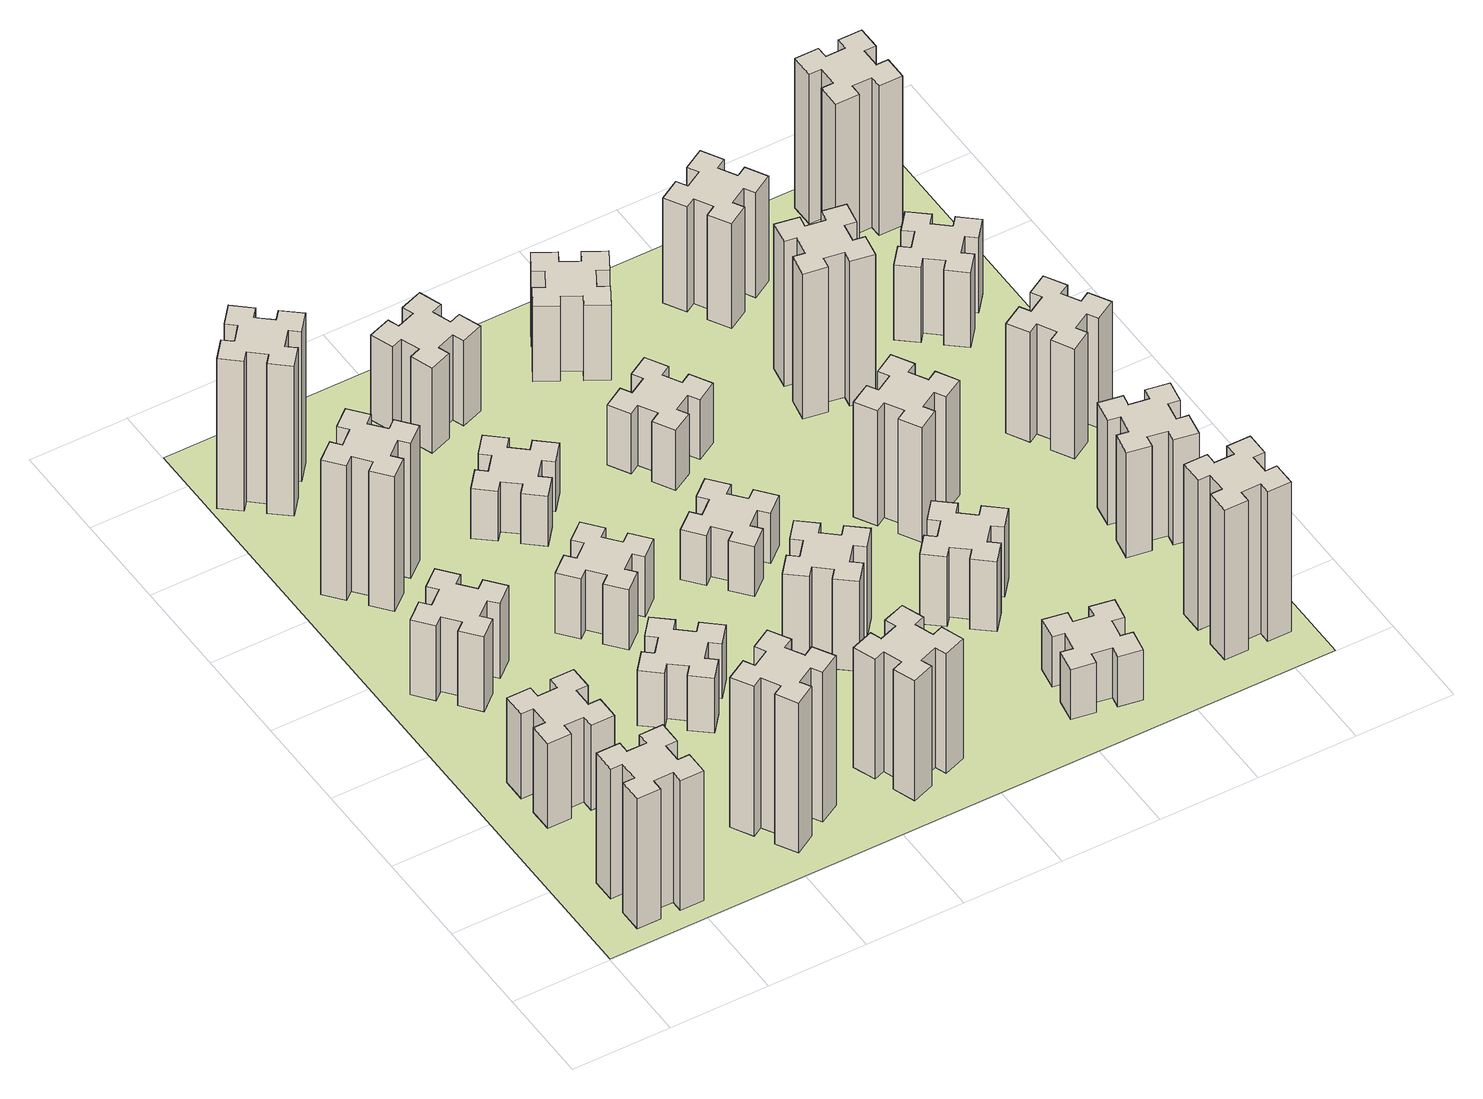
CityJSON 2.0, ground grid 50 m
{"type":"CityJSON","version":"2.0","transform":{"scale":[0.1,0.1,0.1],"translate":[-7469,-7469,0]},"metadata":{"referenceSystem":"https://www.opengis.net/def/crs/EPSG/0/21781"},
"CityObjects":{
"building1":{"type":"Building","attributes":{"class":"1000","function":"1000","usage":"1000","yearOfConstruction":2016,"roofType":"1000","measuredHeight":78,"storeysAboveGround":30,"storeysBelowGround":0},"geometry":[{"type":"Solid","lod":"1","boundaries":[[[[0,1,2,3,4,5,6,7,8,9,10,11,12,13,14,15,16,17,18,19]],[[17,16,20,21]],[[16,15,22,20]],[[15,14,23,22]],[[14,13,24,23]],[[13,12,25,24]],[[12,11,26,25]],[[11,10,27,26]],[[10,9,28,27]],[[9,8,29,28]],[[8,7,30,29]],[[7,6,31,30]],[[6,5,32,31]],[[5,4,33,32]],[[4,3,34,33]],[[3,2,35,34]],[[2,1,36,35]],[[1,0,37,36]],[[0,19,38,37]],[[19,18,39,38]],[[18,17,21,39]],[[24,25,26,27,28,29,30,31,32,33,34,35,36,37,38,39,21,20,22,23]]]]}]},
"building2":{"type":"Building","attributes":{"class":"1000","function":"1000","usage":"1000","yearOfConstruction":2016,"roofType":"1000","measuredHeight":51,"storeysAboveGround":30,"storeysBelowGround":0},"geometry":[{"type":"Solid","lod":"1","boundaries":[[[[40,41,42,43,44,45,46,47,48,49,50,51,52,53,54,55,56,57,58,59]],[[57,56,60,61]],[[56,55,62,60]],[[55,54,63,62]],[[54,53,64,63]],[[53,52,65,64]],[[52,51,66,65]],[[51,50,67,66]],[[50,49,68,67]],[[49,48,69,68]],[[48,47,70,69]],[[47,46,71,70]],[[46,45,72,71]],[[45,44,73,72]],[[44,43,74,73]],[[43,42,75,74]],[[42,41,76,75]],[[41,40,77,76]],[[40,59,78,77]],[[59,58,79,78]],[[58,57,61,79]],[[64,65,66,67,68,69,70,71,72,73,74,75,76,77,78,79,61,60,62,63]]]]}]},
"building3":{"type":"Building","attributes":{"class":"1000","function":"1000","usage":"1000","yearOfConstruction":2016,"roofType":"1000","measuredHeight":45,"storeysAboveGround":30,"storeysBelowGround":0},"geometry":[{"type":"Solid","lod":"1","boundaries":[[[[80,81,82,83,84,85,86,87,88,89,90,91,92,93,94,95,96,97,98,99]],[[97,96,100,101]],[[96,95,102,100]],[[95,94,103,102]],[[94,93,104,103]],[[93,92,105,104]],[[92,91,106,105]],[[91,90,107,106]],[[90,89,108,107]],[[89,88,109,108]],[[88,87,110,109]],[[87,86,111,110]],[[86,85,112,111]],[[85,84,113,112]],[[84,83,114,113]],[[83,82,115,114]],[[82,81,116,115]],[[81,80,117,116]],[[80,99,118,117]],[[99,98,119,118]],[[98,97,101,119]],[[104,105,106,107,108,109,110,111,112,113,114,115,116,117,118,119,101,100,102,103]]]]}]},
"building4":{"type":"Building","attributes":{"class":"1000","function":"1000","usage":"1000","yearOfConstruction":2016,"roofType":"1000","measuredHeight":81,"storeysAboveGround":30,"storeysBelowGround":0},"geometry":[{"type":"Solid","lod":"1","boundaries":[[[[120,121,122,123,124,125,126,127,128,129,130,131,132,133,134,135,136,137,138,139]],[[137,136,140,141]],[[136,135,142,140]],[[135,134,143,142]],[[134,133,144,143]],[[133,132,145,144]],[[132,131,146,145]],[[131,130,147,146]],[[130,129,148,147]],[[129,128,149,148]],[[128,127,150,149]],[[127,126,151,150]],[[126,125,152,151]],[[125,124,153,152]],[[124,123,154,153]],[[123,122,155,154]],[[122,121,156,155]],[[121,120,157,156]],[[120,139,158,157]],[[139,138,159,158]],[[138,137,141,159]],[[144,145,146,147,148,149,150,151,152,153,154,155,156,157,158,159,141,140,142,143]]]]}]},
"building5":{"type":"Building","attributes":{"class":"1000","function":"1000","usage":"1000","yearOfConstruction":2016,"roofType":"1000","measuredHeight":90,"storeysAboveGround":30,"storeysBelowGround":0},"geometry":[{"type":"Solid","lod":"1","boundaries":[[[[160,161,162,163,164,165,166,167,168,169,170,171,172,173,174,175,176,177,178,179]],[[177,176,180,181]],[[176,175,182,180]],[[175,174,183,182]],[[174,173,184,183]],[[173,172,185,184]],[[172,171,186,185]],[[171,170,187,186]],[[170,169,188,187]],[[169,168,189,188]],[[168,167,190,189]],[[167,166,191,190]],[[166,165,192,191]],[[165,164,193,192]],[[164,163,194,193]],[[163,162,195,194]],[[162,161,196,195]],[[161,160,197,196]],[[160,179,198,197]],[[179,178,199,198]],[[178,177,181,199]],[[184,185,186,187,188,189,190,191,192,193,194,195,196,197,198,199,181,180,182,183]]]]}]},
"building6":{"type":"Building","attributes":{"class":"1000","function":"1000","usage":"1000","yearOfConstruction":2016,"roofType":"1000","measuredHeight":90,"storeysAboveGround":30,"storeysBelowGround":0},"geometry":[{"type":"Solid","lod":"1","boundaries":[[[[200,201,202,203,204,205,206,207,208,209,210,211,212,213,214,215,216,217,218,219]],[[217,216,220,221]],[[216,215,222,220]],[[215,214,223,222]],[[214,213,224,223]],[[213,212,225,224]],[[212,211,226,225]],[[211,210,227,226]],[[210,209,228,227]],[[209,208,229,228]],[[208,207,230,229]],[[207,206,231,230]],[[206,205,232,231]],[[205,204,233,232]],[[204,203,234,233]],[[203,202,235,234]],[[202,201,236,235]],[[201,200,237,236]],[[200,219,238,237]],[[219,218,239,238]],[[218,217,221,239]],[[224,225,226,227,228,229,230,231,232,233,234,235,236,237,238,239,221,220,222,223]]]]}]},
"building7":{"type":"Building","attributes":{"class":"1000","function":"1000","usage":"1000","yearOfConstruction":2016,"roofType":"1000","measuredHeight":33,"storeysAboveGround":30,"storeysBelowGround":0},"geometry":[{"type":"Solid","lod":"1","boundaries":[[[[240,241,242,243,244,245,246,247,248,249,250,251,252,253,254,255,256,257,258,259]],[[257,256,260,261]],[[256,255,262,260]],[[255,254,263,262]],[[254,253,264,263]],[[253,252,265,264]],[[252,251,266,265]],[[251,250,267,266]],[[250,249,268,267]],[[249,248,269,268]],[[248,247,270,269]],[[247,246,271,270]],[[246,245,272,271]],[[245,244,273,272]],[[244,243,274,273]],[[243,242,275,274]],[[242,241,276,275]],[[241,240,277,276]],[[240,259,278,277]],[[259,258,279,278]],[[258,257,261,279]],[[264,265,266,267,268,269,270,271,272,273,274,275,276,277,278,279,261,260,262,263]]]]}]},
"building8":{"type":"Building","attributes":{"class":"1000","function":"1000","usage":"1000","yearOfConstruction":2016,"roofType":"1000","measuredHeight":36,"storeysAboveGround":30,"storeysBelowGround":0},"geometry":[{"type":"Solid","lod":"1","boundaries":[[[[280,281,282,283,284,285,286,287,288,289,290,291,292,293,294,295,296,297,298,299]],[[297,296,300,301]],[[296,295,302,300]],[[295,294,303,302]],[[294,293,304,303]],[[293,292,305,304]],[[292,291,306,305]],[[291,290,307,306]],[[290,289,308,307]],[[289,288,309,308]],[[288,287,310,309]],[[287,286,311,310]],[[286,285,312,311]],[[285,284,313,312]],[[284,283,314,313]],[[283,282,315,314]],[[282,281,316,315]],[[281,280,317,316]],[[280,299,318,317]],[[299,298,319,318]],[[298,297,301,319]],[[304,305,306,307,308,309,310,311,312,313,314,315,316,317,318,319,301,300,302,303]]]]}]},
"building9":{"type":"Building","attributes":{"class":"1000","function":"1000","usage":"1000","yearOfConstruction":2016,"roofType":"1000","measuredHeight":72,"storeysAboveGround":30,"storeysBelowGround":0},"geometry":[{"type":"Solid","lod":"1","boundaries":[[[[320,321,322,323,324,325,326,327,328,329,330,331,332,333,334,335,336,337,338,339]],[[337,336,340,341]],[[336,335,342,340]],[[335,334,343,342]],[[334,333,344,343]],[[333,332,345,344]],[[332,331,346,345]],[[331,330,347,346]],[[330,329,348,347]],[[329,328,349,348]],[[328,327,350,349]],[[327,326,351,350]],[[326,325,352,351]],[[325,324,353,352]],[[324,323,354,353]],[[323,322,355,354]],[[322,321,356,355]],[[321,320,357,356]],[[320,339,358,357]],[[339,338,359,358]],[[338,337,341,359]],[[344,345,346,347,348,349,350,351,352,353,354,355,356,357,358,359,341,340,342,343]]]]}]},
"building10":{"type":"Building","attributes":{"class":"1000","function":"1000","usage":"1000","yearOfConstruction":2016,"roofType":"1000","measuredHeight":30,"storeysAboveGround":30,"storeysBelowGround":0},"geometry":[{"type":"Solid","lod":"1","boundaries":[[[[360,361,362,363,364,365,366,367,368,369,370,371,372,373,374,375,376,377,378,379]],[[377,376,380,381]],[[376,375,382,380]],[[375,374,383,382]],[[374,373,384,383]],[[373,372,385,384]],[[372,371,386,385]],[[371,370,387,386]],[[370,369,388,387]],[[369,368,389,388]],[[368,367,390,389]],[[367,366,391,390]],[[366,365,392,391]],[[365,364,393,392]],[[364,363,394,393]],[[363,362,395,394]],[[362,361,396,395]],[[361,360,397,396]],[[360,379,398,397]],[[379,378,399,398]],[[378,377,381,399]],[[384,385,386,387,388,389,390,391,392,393,394,395,396,397,398,399,381,380,382,383]]]]}]},
"building11":{"type":"Building","attributes":{"class":"1000","function":"1000","usage":"1000","yearOfConstruction":2016,"roofType":"1000","measuredHeight":51,"storeysAboveGround":30,"storeysBelowGround":0},"geometry":[{"type":"Solid","lod":"1","boundaries":[[[[400,401,402,403,404,405,406,407,408,409,410,411,412,413,414,415,416,417,418,419]],[[417,416,420,421]],[[416,415,422,420]],[[415,414,423,422]],[[414,413,424,423]],[[413,412,425,424]],[[412,411,426,425]],[[411,410,427,426]],[[410,409,428,427]],[[409,408,429,428]],[[408,407,430,429]],[[407,406,431,430]],[[406,405,432,431]],[[405,404,433,432]],[[404,403,434,433]],[[403,402,435,434]],[[402,401,436,435]],[[401,400,437,436]],[[400,419,438,437]],[[419,418,439,438]],[[418,417,421,439]],[[424,425,426,427,428,429,430,431,432,433,434,435,436,437,438,439,421,420,422,423]]]]}]},
"building12":{"type":"Building","attributes":{"class":"1000","function":"1000","usage":"1000","yearOfConstruction":2016,"roofType":"1000","measuredHeight":54,"storeysAboveGround":30,"storeysBelowGround":0},"geometry":[{"type":"Solid","lod":"1","boundaries":[[[[440,441,442,443,444,445,446,447,448,449,450,451,452,453,454,455,456,457,458,459]],[[457,456,460,461]],[[456,455,462,460]],[[455,454,463,462]],[[454,453,464,463]],[[453,452,465,464]],[[452,451,466,465]],[[451,450,467,466]],[[450,449,468,467]],[[449,448,469,468]],[[448,447,470,469]],[[447,446,471,470]],[[446,445,472,471]],[[445,444,473,472]],[[444,443,474,473]],[[443,442,475,474]],[[442,441,476,475]],[[441,440,477,476]],[[440,459,478,477]],[[459,458,479,478]],[[458,457,461,479]],[[464,465,466,467,468,469,470,471,472,473,474,475,476,477,478,479,461,460,462,463]]]]}]},
"building13":{"type":"Building","attributes":{"class":"1000","function":"1000","usage":"1000","yearOfConstruction":2016,"roofType":"1000","measuredHeight":30,"storeysAboveGround":30,"storeysBelowGround":0},"geometry":[{"type":"Solid","lod":"1","boundaries":[[[[480,481,482,483,484,485,486,487,488,489,490,491,492,493,494,495,496,497,498,499]],[[497,496,500,501]],[[496,495,502,500]],[[495,494,503,502]],[[494,493,504,503]],[[493,492,505,504]],[[492,491,506,505]],[[491,490,507,506]],[[490,489,508,507]],[[489,488,509,508]],[[488,487,510,509]],[[487,486,511,510]],[[486,485,512,511]],[[485,484,513,512]],[[484,483,514,513]],[[483,482,515,514]],[[482,481,516,515]],[[481,480,517,516]],[[480,499,518,517]],[[499,498,519,518]],[[498,497,501,519]],[[504,505,506,507,508,509,510,511,512,513,514,515,516,517,518,519,501,500,502,503]]]]}]},
"building14":{"type":"Building","attributes":{"class":"1000","function":"1000","usage":"1000","yearOfConstruction":2016,"roofType":"1000","measuredHeight":36,"storeysAboveGround":30,"storeysBelowGround":0},"geometry":[{"type":"Solid","lod":"1","boundaries":[[[[520,521,522,523,524,525,526,527,528,529,530,531,532,533,534,535,536,537,538,539]],[[537,536,540,541]],[[536,535,542,540]],[[535,534,543,542]],[[534,533,544,543]],[[533,532,545,544]],[[532,531,546,545]],[[531,530,547,546]],[[530,529,548,547]],[[529,528,549,548]],[[528,527,550,549]],[[527,526,551,550]],[[526,525,552,551]],[[525,524,553,552]],[[524,523,554,553]],[[523,522,555,554]],[[522,521,556,555]],[[521,520,557,556]],[[520,539,558,557]],[[539,538,559,558]],[[538,537,541,559]],[[544,545,546,547,548,549,550,551,552,553,554,555,556,557,558,559,541,540,542,543]]]]}]},
"building15":{"type":"Building","attributes":{"class":"1000","function":"1000","usage":"1000","yearOfConstruction":2016,"roofType":"1000","measuredHeight":30,"storeysAboveGround":30,"storeysBelowGround":0},"geometry":[{"type":"Solid","lod":"1","boundaries":[[[[560,561,562,563,564,565,566,567,568,569,570,571,572,573,574,575,576,577,578,579]],[[577,576,580,581]],[[576,575,582,580]],[[575,574,583,582]],[[574,573,584,583]],[[573,572,585,584]],[[572,571,586,585]],[[571,570,587,586]],[[570,569,588,587]],[[569,568,589,588]],[[568,567,590,589]],[[567,566,591,590]],[[566,565,592,591]],[[565,564,593,592]],[[564,563,594,593]],[[563,562,595,594]],[[562,561,596,595]],[[561,560,597,596]],[[560,579,598,597]],[[579,578,599,598]],[[578,577,581,599]],[[584,585,586,587,588,589,590,591,592,593,594,595,596,597,598,599,581,580,582,583]]]]}]},
"building16":{"type":"Building","attributes":{"class":"1000","function":"1000","usage":"1000","yearOfConstruction":2016,"roofType":"1000","measuredHeight":42,"storeysAboveGround":30,"storeysBelowGround":0},"geometry":[{"type":"Solid","lod":"1","boundaries":[[[[600,601,602,603,604,605,606,607,608,609,610,611,612,613,614,615,616,617,618,619]],[[617,616,620,621]],[[616,615,622,620]],[[615,614,623,622]],[[614,613,624,623]],[[613,612,625,624]],[[612,611,626,625]],[[611,610,627,626]],[[610,609,628,627]],[[609,608,629,628]],[[608,607,630,629]],[[607,606,631,630]],[[606,605,632,631]],[[605,604,633,632]],[[604,603,634,633]],[[603,602,635,634]],[[602,601,636,635]],[[601,600,637,636]],[[600,619,638,637]],[[619,618,639,638]],[[618,617,621,639]],[[624,625,626,627,628,629,630,631,632,633,634,635,636,637,638,639,621,620,622,623]]]]}]},
"building17":{"type":"Building","attributes":{"class":"1000","function":"1000","usage":"1000","yearOfConstruction":2016,"roofType":"1000","measuredHeight":45,"storeysAboveGround":30,"storeysBelowGround":0},"geometry":[{"type":"Solid","lod":"1","boundaries":[[[[640,641,642,643,644,645,646,647,648,649,650,651,652,653,654,655,656,657,658,659]],[[657,656,660,661]],[[656,655,662,660]],[[655,654,663,662]],[[654,653,664,663]],[[653,652,665,664]],[[652,651,666,665]],[[651,650,667,666]],[[650,649,668,667]],[[649,648,669,668]],[[648,647,670,669]],[[647,646,671,670]],[[646,645,672,671]],[[645,644,673,672]],[[644,643,674,673]],[[643,642,675,674]],[[642,641,676,675]],[[641,640,677,676]],[[640,659,678,677]],[[659,658,679,678]],[[658,657,661,679]],[[664,665,666,667,668,669,670,671,672,673,674,675,676,677,678,679,661,660,662,663]]]]}]},
"building18":{"type":"Building","attributes":{"class":"1000","function":"1000","usage":"1000","yearOfConstruction":2016,"roofType":"1000","measuredHeight":69,"storeysAboveGround":30,"storeysBelowGround":0},"geometry":[{"type":"Solid","lod":"1","boundaries":[[[[680,681,682,683,684,685,686,687,688,689,690,691,692,693,694,695,696,697,698,699]],[[697,696,700,701]],[[696,695,702,700]],[[695,694,703,702]],[[694,693,704,703]],[[693,692,705,704]],[[692,691,706,705]],[[691,690,707,706]],[[690,689,708,707]],[[689,688,709,708]],[[688,687,710,709]],[[687,686,711,710]],[[686,685,712,711]],[[685,684,713,712]],[[684,683,714,713]],[[683,682,715,714]],[[682,681,716,715]],[[681,680,717,716]],[[680,699,718,717]],[[699,698,719,718]],[[698,697,701,719]],[[704,705,706,707,708,709,710,711,712,713,714,715,716,717,718,719,701,700,702,703]]]]}]},
"building19":{"type":"Building","attributes":{"class":"1000","function":"1000","usage":"1000","yearOfConstruction":2016,"roofType":"1000","measuredHeight":87,"storeysAboveGround":30,"storeysBelowGround":0},"geometry":[{"type":"Solid","lod":"1","boundaries":[[[[720,721,722,723,724,725,726,727,728,729,730,731,732,733,734,735,736,737,738,739]],[[737,736,740,741]],[[736,735,742,740]],[[735,734,743,742]],[[734,733,744,743]],[[733,732,745,744]],[[732,731,746,745]],[[731,730,747,746]],[[730,729,748,747]],[[729,728,749,748]],[[728,727,750,749]],[[727,726,751,750]],[[726,725,752,751]],[[725,724,753,752]],[[724,723,754,753]],[[723,722,755,754]],[[722,721,756,755]],[[721,720,757,756]],[[720,739,758,757]],[[739,738,759,758]],[[738,737,741,759]],[[744,745,746,747,748,749,750,751,752,753,754,755,756,757,758,759,741,740,742,743]]]]}]},
"building20":{"type":"Building","attributes":{"class":"1000","function":"1000","usage":"1000","yearOfConstruction":2016,"roofType":"1000","measuredHeight":90,"storeysAboveGround":30,"storeysBelowGround":0},"geometry":[{"type":"Solid","lod":"1","boundaries":[[[[760,761,762,763,764,765,766,767,768,769,770,771,772,773,774,775,776,777,778,779]],[[777,776,780,781]],[[776,775,782,780]],[[775,774,783,782]],[[774,773,784,783]],[[773,772,785,784]],[[772,771,786,785]],[[771,770,787,786]],[[770,769,788,787]],[[769,768,789,788]],[[768,767,790,789]],[[767,766,791,790]],[[766,765,792,791]],[[765,764,793,792]],[[764,763,794,793]],[[763,762,795,794]],[[762,761,796,795]],[[761,760,797,796]],[[760,779,798,797]],[[779,778,799,798]],[[778,777,781,799]],[[784,785,786,787,788,789,790,791,792,793,794,795,796,797,798,799,781,780,782,783]]]]}]},
"building21":{"type":"Building","attributes":{"class":"1000","function":"1000","usage":"1000","yearOfConstruction":2016,"roofType":"1000","measuredHeight":63,"storeysAboveGround":30,"storeysBelowGround":0},"geometry":[{"type":"Solid","lod":"1","boundaries":[[[[800,801,802,803,804,805,806,807,808,809,810,811,812,813,814,815,816,817,818,819]],[[817,816,820,821]],[[816,815,822,820]],[[815,814,823,822]],[[814,813,824,823]],[[813,812,825,824]],[[812,811,826,825]],[[811,810,827,826]],[[810,809,828,827]],[[809,808,829,828]],[[808,807,830,829]],[[807,806,831,830]],[[806,805,832,831]],[[805,804,833,832]],[[804,803,834,833]],[[803,802,835,834]],[[802,801,836,835]],[[801,800,837,836]],[[800,819,838,837]],[[819,818,839,838]],[[818,817,821,839]],[[824,825,826,827,828,829,830,831,832,833,834,835,836,837,838,839,821,820,822,823]]]]}]},
"building22":{"type":"Building","attributes":{"class":"1000","function":"1000","usage":"1000","yearOfConstruction":2016,"roofType":"1000","measuredHeight":63,"storeysAboveGround":30,"storeysBelowGround":0},"geometry":[{"type":"Solid","lod":"1","boundaries":[[[[840,841,842,843,844,845,846,847,848,849,850,851,852,853,854,855,856,857,858,859]],[[857,856,860,861]],[[856,855,862,860]],[[855,854,863,862]],[[854,853,864,863]],[[853,852,865,864]],[[852,851,866,865]],[[851,850,867,866]],[[850,849,868,867]],[[849,848,869,868]],[[848,847,870,869]],[[847,846,871,870]],[[846,845,872,871]],[[845,844,873,872]],[[844,843,874,873]],[[843,842,875,874]],[[842,841,876,875]],[[841,840,877,876]],[[840,859,878,877]],[[859,858,879,878]],[[858,857,861,879]],[[864,865,866,867,868,869,870,871,872,873,874,875,876,877,878,879,861,860,862,863]]]]}]},
"building23":{"type":"Building","attributes":{"class":"1000","function":"1000","usage":"1000","yearOfConstruction":2016,"roofType":"1000","measuredHeight":66,"storeysAboveGround":30,"storeysBelowGround":0},"geometry":[{"type":"Solid","lod":"1","boundaries":[[[[880,881,882,883,884,885,886,887,888,889,890,891,892,893,894,895,896,897,898,899]],[[897,896,900,901]],[[896,895,902,900]],[[895,894,903,902]],[[894,893,904,903]],[[893,892,905,904]],[[892,891,906,905]],[[891,890,907,906]],[[890,889,908,907]],[[889,888,909,908]],[[888,887,910,909]],[[887,886,911,910]],[[886,885,912,911]],[[885,884,913,912]],[[884,883,914,913]],[[883,882,915,914]],[[882,881,916,915]],[[881,880,917,916]],[[880,899,918,917]],[[899,898,919,918]],[[898,897,901,919]],[[904,905,906,907,908,909,910,911,912,913,914,915,916,917,918,919,901,900,902,903]]]]}]},
"building24":{"type":"Building","attributes":{"class":"1000","function":"1000","usage":"1000","yearOfConstruction":2016,"roofType":"1000","measuredHeight":45,"storeysAboveGround":30,"storeysBelowGround":0},"geometry":[{"type":"Solid","lod":"1","boundaries":[[[[920,921,922,923,924,925,926,927,928,929,930,931,932,933,934,935,936,937,938,939]],[[937,936,940,941]],[[936,935,942,940]],[[935,934,943,942]],[[934,933,944,943]],[[933,932,945,944]],[[932,931,946,945]],[[931,930,947,946]],[[930,929,948,947]],[[929,928,949,948]],[[928,927,950,949]],[[927,926,951,950]],[[926,925,952,951]],[[925,924,953,952]],[[924,923,954,953]],[[923,922,955,954]],[[922,921,956,955]],[[921,920,957,956]],[[920,939,958,957]],[[939,938,959,958]],[[938,937,941,959]],[[944,945,946,947,948,949,950,951,952,953,954,955,956,957,958,959,941,940,942,943]]]]}]},
"building25":{"type":"Building","attributes":{"class":"1000","function":"1000","usage":"1000","yearOfConstruction":2016,"roofType":"1000","measuredHeight":90,"storeysAboveGround":30,"storeysBelowGround":0},"geometry":[{"type":"Solid","lod":"1","boundaries":[[[[960,961,962,963,964,965,966,967,968,969,970,971,972,973,974,975,976,977,978,979]],[[977,976,980,981]],[[976,975,982,980]],[[975,974,983,982]],[[974,973,984,983]],[[973,972,985,984]],[[972,971,986,985]],[[971,970,987,986]],[[970,969,988,987]],[[969,968,989,988]],[[968,967,990,989]],[[967,966,991,990]],[[966,965,992,991]],[[965,964,993,992]],[[964,963,994,993]],[[963,962,995,994]],[[962,961,996,995]],[[961,960,997,996]],[[960,979,998,997]],[[979,978,999,998]],[[978,977,981,999]],[[984,985,986,987,988,989,990,991,992,993,994,995,996,997,998,999,981,980,982,983]]]]}]},
"landuse1":{"type":"LandUse","attributes":{"name":"plot1","function":"1010"},"geometry":[{"type":"MultiSurface","lod":"1","boundaries":[[[1000,1001,1002,1003]]]}]}
},
"vertices":[
[265,325,0],[265,225,0],[205,225,0],[205,105,0],[325,105,0],[325,165,0],[425,165,0],[425,105,0],[545,105,0],[545,225,0],[485,225,0],[485,325,0],[545,325,0],[545,445,0],[425,445,0],[425,385,0],[325,385,0],[325,445,0],[205,445,0],[205,325,0],[325,385,780],[325,445,780],[425,385,780],[425,445,780],[545,445,780],[545,325,780],[485,325,780],[485,225,780],[545,225,780],[545,105,780],[425,105,780],[425,165,780],[325,165,780],[325,105,780],[205,105,780],[205,225,780],[265,225,780],[265,325,780],[205,325,780],[205,445,780],
[265,1065,0],[265,965,0],[205,965,0],[205,845,0],[325,845,0],[325,905,0],[425,905,0],[425,845,0],[545,845,0],[545,965,0],[485,965,0],[485,1065,0],[545,1065,0],[545,1185,0],[425,1185,0],[425,1125,0],[325,1125,0],[325,1185,0],[205,1185,0],[205,1065,0],[325,1125,510],[325,1185,510],[425,1125,510],[425,1185,510],[545,1185,510],[545,1065,510],[485,1065,510],[485,965,510],[545,965,510],[545,845,510],[425,845,510],[425,905,510],[325,905,510],[325,845,510],[205,845,510],[205,965,510],[265,965,510],[265,1065,510],[205,1065,510],[205,1185,510],
[492,1888,0],[427,1964,0],[473,2003,0],[396,2095,0],[304,2018,0],[343,1972,0],[266,1907,0],[228,1953,0],[136,1876,0],[213,1784,0],[259,1823,0],[323,1746,0],[277,1708,0],[354,1616,0],[446,1693,0],[408,1739,0],[484,1803,0],[523,1757,0],[615,1834,0],[538,1926,0],[484,1803,450],[523,1757,450],[408,1739,450],[446,1693,450],[354,1616,450],[277,1708,450],[323,1746,450],[259,1823,450],[213,1784,450],[136,1876,450],[228,1953,450],[266,1907,450],[343,1972,450],[304,2018,450],[396,2095,450],[473,2003,450],[427,1964,450],[492,1888,450],[538,1926,450],[615,1834,450],
[343,2712,0],[266,2647,0],[228,2693,0],[136,2616,0],[213,2524,0],[259,2563,0],[323,2486,0],[277,2448,0],[354,2356,0],[446,2433,0],[408,2479,0],[484,2543,0],[523,2497,0],[615,2574,0],[538,2666,0],[492,2628,0],[427,2704,0],[473,2743,0],[396,2835,0],[304,2758,0],[427,2704,810],[473,2743,810],[492,2628,810],[538,2666,810],[615,2574,810],[523,2497,810],[484,2543,810],[408,2479,810],[446,2433,810],[354,2356,810],[277,2448,810],[323,2486,810],[259,2563,810],[213,2524,810],[136,2616,810],[228,2693,810],[266,2647,810],[343,2712,810],[304,2758,810],[396,2835,810],
[1127,255,0],[1214,305,0],[1244,253,0],[1348,313,0],[1288,417,0],[1236,387,0],[1186,474,0],[1238,504,0],[1178,608,0],[1074,548,0],[1104,496,0],[1017,446,0],[987,498,0],[883,438,0],[943,334,0],[995,364,0],[1045,277,0],[993,247,0],[1053,143,0],[1157,203,0],[1045,277,900],[993,247,900],[995,364,900],[943,334,900],[883,438,900],[987,498,900],[1017,446,900],[1104,496,900],[1074,548,900],[1178,608,900],[1238,504,900],[1186,474,900],[1236,387,900],[1288,417,900],[1348,313,900],[1244,253,900],[1214,305,900],[1127,255,900],[1157,203,900],[1053,143,900],
[384,3387,0],[308,3452,0],[346,3498,0],[254,3575,0],[177,3483,0],[223,3444,0],[159,3368,0],[113,3406,0],[36,3314,0],[128,3237,0],[166,3283,0],[243,3219,0],[204,3173,0],[296,3096,0],[373,3188,0],[327,3226,0],[392,3303,0],[438,3264,0],[515,3356,0],[423,3433,0],[392,3303,900],[438,3264,900],[327,3226,900],[373,3188,900],[296,3096,900],[204,3173,900],[243,3219,900],[166,3283,900],[128,3237,900],[36,3314,900],[113,3406,900],[159,3368,900],[223,3444,900],[177,3483,900],[254,3575,900],[346,3498,900],[308,3452,900],[384,3387,900],[423,3433,900],[515,3356,900],
[1224,1267,0],[1148,1332,0],[1186,1378,0],[1094,1455,0],[1017,1363,0],[1063,1324,0],[999,1248,0],[953,1286,0],[876,1194,0],[968,1117,0],[1006,1163,0],[1083,1099,0],[1044,1053,0],[1136,976,0],[1213,1068,0],[1167,1106,0],[1232,1183,0],[1278,1144,0],[1355,1236,0],[1263,1313,0],[1232,1183,330],[1278,1144,330],[1167,1106,330],[1213,1068,330],[1136,976,330],[1044,1053,330],[1083,1099,330],[1006,1163,330],[968,1117,330],[876,1194,330],[953,1286,330],[999,1248,330],[1063,1324,330],[1017,1363,330],[1094,1455,330],[1186,1378,330],[1148,1332,330],[1224,1267,330],[1263,1313,330],[1355,1236,330],
[1083,1972,0],[1006,1907,0],[968,1953,0],[876,1876,0],[953,1784,0],[999,1823,0],[1063,1746,0],[1017,1708,0],[1094,1616,0],[1186,1693,0],[1148,1739,0],[1224,1803,0],[1263,1757,0],[1355,1834,0],[1278,1926,0],[1232,1888,0],[1167,1964,0],[1213,2003,0],[1136,2095,0],[1044,2018,0],[1167,1964,360],[1213,2003,360],[1232,1888,360],[1278,1926,360],[1355,1834,360],[1263,1757,360],[1224,1803,360],[1148,1739,360],[1186,1693,360],[1094,1616,360],[1017,1708,360],[1063,1746,360],[999,1823,360],[953,1784,360],[876,1876,360],[968,1953,360],[1006,1907,360],[1083,1972,360],[1044,2018,360],[1136,2095,360],
[1765,496,0],[1671,462,0],[1650,518,0],[1537,477,0],[1579,364,0],[1635,385,0],[1669,291,0],[1613,270,0],[1654,157,0],[1767,199,0],[1746,255,0],[1840,289,0],[1860,233,0],[1973,274,0],[1932,387,0],[1876,366,0],[1842,460,0],[1898,480,0],[1857,593,0],[1744,552,0],[1842,460,720],[1898,480,720],[1876,366,720],[1932,387,720],[1973,274,720],[1860,233,720],[1840,289,720],[1746,255,720],[1767,199,720],[1654,157,720],[1613,270,720],[1669,291,720],[1635,385,720],[1579,364,720],[1537,477,720],[1650,518,720],[1671,462,720],[1765,496,720],[1744,552,720],[1857,593,720],
[1006,2543,0],[1083,2479,0],[1044,2433,0],[1136,2356,0],[1213,2448,0],[1167,2486,0],[1232,2563,0],[1278,2524,0],[1355,2616,0],[1263,2693,0],[1224,2647,0],[1148,2712,0],[1186,2758,0],[1094,2835,0],[1017,2743,0],[1063,2704,0],[999,2628,0],[953,2666,0],[876,2574,0],[968,2497,0],[999,2628,300],[953,2666,300],[1063,2704,300],[1017,2743,300],[1094,2835,300],[1186,2758,300],[1148,2712,300],[1224,2647,300],[1263,2693,300],[1355,2616,300],[1278,2524,300],[1232,2563,300],[1167,2486,300],[1213,2448,300],[1136,2356,300],[1044,2433,300],[1083,2479,300],[1006,2543,300],[968,2497,300],[876,2574,300],
[1125,3456,0],[1031,3422,0],[1010,3478,0],[897,3437,0],[939,3324,0],[995,3345,0],[1029,3251,0],[973,3230,0],[1014,3117,0],[1127,3159,0],[1106,3215,0],[1200,3249,0],[1220,3193,0],[1333,3234,0],[1292,3347,0],[1236,3326,0],[1202,3420,0],[1258,3440,0],[1217,3553,0],[1104,3512,0],[1202,3420,510],[1258,3440,510],[1236,3326,510],[1292,3347,510],[1333,3234,510],[1220,3193,510],[1200,3249,510],[1106,3215,510],[1127,3159,510],[1014,3117,510],[973,3230,510],[1029,3251,510],[995,3345,510],[939,3324,510],[897,3437,510],[1010,3478,510],[1031,3422,510],[1125,3456,510],[1104,3512,510],[1217,3553,510],
[1746,1163,0],[1823,1099,0],[1784,1053,0],[1876,976,0],[1953,1068,0],[1907,1106,0],[1972,1183,0],[2018,1144,0],[2095,1236,0],[2003,1313,0],[1964,1267,0],[1888,1332,0],[1926,1378,0],[1834,1455,0],[1757,1363,0],[1803,1324,0],[1739,1248,0],[1693,1286,0],[1616,1194,0],[1708,1117,0],[1739,1248,540],[1693,1286,540],[1803,1324,540],[1757,1363,540],[1834,1455,540],[1926,1378,540],[1888,1332,540],[1964,1267,540],[2003,1313,540],[2095,1236,540],[2018,1144,540],[1972,1183,540],[1907,1106,540],[1953,1068,540],[1876,976,540],[1784,1053,540],[1823,1099,540],[1746,1163,540],[1708,1117,540],[1616,1194,540],
[1872,1888,0],[1807,1964,0],[1853,2003,0],[1776,2095,0],[1684,2018,0],[1723,1972,0],[1646,1907,0],[1608,1953,0],[1516,1876,0],[1593,1784,0],[1639,1823,0],[1703,1746,0],[1657,1708,0],[1734,1616,0],[1826,1693,0],[1788,1739,0],[1864,1803,0],[1903,1757,0],[1995,1834,0],[1918,1926,0],[1864,1803,300],[1903,1757,300],[1788,1739,300],[1826,1693,300],[1734,1616,300],[1657,1708,300],[1703,1746,300],[1639,1823,300],[1593,1784,300],[1516,1876,300],[1608,1953,300],[1646,1907,300],[1723,1972,300],[1684,2018,300],[1776,2095,300],[1853,2003,300],[1807,1964,300],[1872,1888,300],[1918,1926,300],[1995,1834,300],
[1976,2607,0],[1926,2694,0],[1978,2724,0],[1918,2828,0],[1814,2768,0],[1844,2716,0],[1757,2666,0],[1727,2718,0],[1623,2658,0],[1683,2554,0],[1735,2584,0],[1785,2497,0],[1733,2467,0],[1793,2363,0],[1897,2423,0],[1867,2475,0],[1954,2525,0],[1984,2473,0],[2088,2533,0],[2028,2637,0],[1954,2525,360],[1984,2473,360],[1867,2475,360],[1897,2423,360],[1793,2363,360],[1733,2467,360],[1785,2497,360],[1735,2584,360],[1683,2554,360],[1623,2658,360],[1727,2718,360],[1757,2666,360],[1844,2716,360],[1814,2768,360],[1918,2828,360],[1978,2724,360],[1926,2694,360],[1976,2607,360],[2028,2637,360],[2088,2533,360],
[2596,444,0],[2578,345,0],[2519,356,0],[2498,237,0],[2617,217,0],[2627,276,0],[2725,258,0],[2715,199,0],[2833,178,0],[2854,297,0],[2795,307,0],[2812,405,0],[2871,395,0],[2892,513,0],[2774,534,0],[2764,475,0],[2665,492,0],[2676,551,0],[2557,572,0],[2537,454,0],[2665,492,300],[2676,551,300],[2764,475,300],[2774,534,300],[2892,513,300],[2871,395,300],[2812,405,300],[2795,307,300],[2854,297,300],[2833,178,300],[2715,199,300],[2725,258,300],[2627,276,300],[2617,217,300],[2498,237,300],[2519,356,300],[2578,345,300],[2596,444,300],[2537,454,300],[2557,572,300],
[2547,1006,0],[2612,1083,0],[2658,1044,0],[2735,1136,0],[2643,1213,0],[2604,1167,0],[2528,1232,0],[2566,1278,0],[2474,1355,0],[2397,1263,0],[2443,1224,0],[2379,1148,0],[2333,1186,0],[2256,1094,0],[2348,1017,0],[2386,1063,0],[2463,999,0],[2424,953,0],[2516,876,0],[2593,968,0],[2463,999,420],[2424,953,420],[2386,1063,420],[2348,1017,420],[2256,1094,420],[2333,1186,420],[2379,1148,420],[2443,1224,420],[2397,1263,420],[2474,1355,420],[2566,1278,420],[2528,1232,420],[2604,1167,420],[2643,1213,420],[2735,1136,420],[2658,1044,420],[2612,1083,420],[2547,1006,420],[2593,968,420],[2516,876,420],
[1785,3434,0],[1735,3347,0],[1683,3377,0],[1623,3273,0],[1727,3213,0],[1757,3265,0],[1844,3215,0],[1814,3163,0],[1918,3103,0],[1978,3207,0],[1926,3237,0],[1976,3324,0],[2028,3294,0],[2088,3398,0],[1984,3458,0],[1954,3406,0],[1867,3456,0],[1897,3508,0],[1793,3568,0],[1733,3464,0],[1867,3456,450],[1897,3508,450],[1954,3406,450],[1984,3458,450],[2088,3398,450],[2028,3294,450],[1976,3324,450],[1926,3237,450],[1978,3207,450],[1918,3103,450],[1814,3163,450],[1844,3215,450],[1757,3265,450],[1727,3213,450],[1623,3273,450],[1683,3377,450],[1735,3347,450],[1785,3434,450],[1733,3464,450],[1793,3568,450],
[2475,1744,0],[2525,1657,0],[2473,1627,0],[2533,1523,0],[2637,1583,0],[2607,1635,0],[2694,1685,0],[2724,1633,0],[2828,1693,0],[2768,1797,0],[2716,1767,0],[2666,1854,0],[2718,1884,0],[2658,1988,0],[2554,1928,0],[2584,1876,0],[2497,1826,0],[2467,1878,0],[2363,1818,0],[2423,1714,0],[2497,1826,690],[2467,1878,690],[2584,1876,690],[2554,1928,690],[2658,1988,690],[2718,1884,690],[2666,1854,690],[2716,1767,690],[2768,1797,690],[2828,1693,690],[2724,1633,690],[2694,1685,690],[2607,1635,690],[2637,1583,690],[2533,1523,690],[2473,1627,690],[2525,1657,690],[2475,1744,690],[2423,1714,690],[2363,1818,690],
[2627,2496,0],[2725,2478,0],[2715,2419,0],[2833,2398,0],[2854,2517,0],[2795,2527,0],[2812,2625,0],[2871,2615,0],[2892,2733,0],[2774,2754,0],[2764,2695,0],[2665,2712,0],[2676,2771,0],[2557,2792,0],[2537,2674,0],[2596,2664,0],[2578,2565,0],[2519,2576,0],[2498,2457,0],[2617,2437,0],[2578,2565,870],[2519,2576,870],[2596,2664,870],[2537,2674,870],[2557,2792,870],[2676,2771,870],[2665,2712,870],[2764,2695,870],[2774,2754,870],[2892,2733,870],[2871,2615,870],[2812,2625,870],[2795,2527,870],[2854,2517,870],[2833,2398,870],[2715,2419,870],[2725,2478,870],[2627,2496,870],[2617,2437,870],[2498,2457,870],
[3325,425,0],[3325,325,0],[3265,325,0],[3265,205,0],[3385,205,0],[3385,265,0],[3485,265,0],[3485,205,0],[3605,205,0],[3605,325,0],[3545,325,0],[3545,425,0],[3605,425,0],[3605,545,0],[3485,545,0],[3485,485,0],[3385,485,0],[3385,545,0],[3265,545,0],[3265,425,0],[3385,485,900],[3385,545,900],[3485,485,900],[3485,545,900],[3605,545,900],[3605,425,900],[3545,425,900],[3545,325,900],[3605,325,900],[3605,205,900],[3485,205,900],[3485,265,900],[3385,265,900],[3385,205,900],[3265,205,900],[3265,325,900],[3325,325,900],[3325,425,900],[3265,425,900],[3265,545,900],
[2716,3347,0],[2666,3434,0],[2718,3464,0],[2658,3568,0],[2554,3508,0],[2584,3456,0],[2497,3406,0],[2467,3458,0],[2363,3398,0],[2423,3294,0],[2475,3324,0],[2525,3237,0],[2473,3207,0],[2533,3103,0],[2637,3163,0],[2607,3215,0],[2694,3265,0],[2724,3213,0],[2828,3273,0],[2768,3377,0],[2694,3265,630],[2724,3213,630],[2607,3215,630],[2637,3163,630],[2533,3103,630],[2473,3207,630],[2525,3237,630],[2475,3324,630],[2423,3294,630],[2363,3398,630],[2467,3458,630],[2497,3406,630],[2584,3456,630],[2554,3508,630],[2658,3568,630],[2718,3464,630],[2666,3434,630],[2716,3347,630],[2768,3377,630],[2828,3273,630],
[3367,1016,0],[3465,998,0],[3455,939,0],[3573,918,0],[3594,1037,0],[3535,1047,0],[3552,1145,0],[3611,1135,0],[3632,1253,0],[3514,1274,0],[3504,1215,0],[3405,1232,0],[3416,1291,0],[3297,1312,0],[3277,1194,0],[3336,1184,0],[3318,1085,0],[3259,1096,0],[3238,977,0],[3357,957,0],[3318,1085,630],[3259,1096,630],[3336,1184,630],[3277,1194,630],[3297,1312,630],[3416,1291,630],[3405,1232,630],[3504,1215,630],[3514,1274,630],[3632,1253,630],[3611,1135,630],[3552,1145,630],[3535,1047,630],[3594,1037,630],[3573,918,630],[3455,939,630],[3465,998,630],[3367,1016,630],[3357,957,630],[3238,977,630],
[3556,1867,0],[3506,1954,0],[3558,1984,0],[3498,2088,0],[3394,2028,0],[3424,1976,0],[3337,1926,0],[3307,1978,0],[3203,1918,0],[3263,1814,0],[3315,1844,0],[3365,1757,0],[3313,1727,0],[3373,1623,0],[3477,1683,0],[3447,1735,0],[3534,1785,0],[3564,1733,0],[3668,1793,0],[3608,1897,0],[3534,1785,660],[3564,1733,660],[3447,1735,660],[3477,1683,660],[3373,1623,660],[3313,1727,660],[3365,1757,660],[3315,1844,660],[3263,1814,660],[3203,1918,660],[3307,1978,660],[3337,1926,660],[3424,1976,660],[3394,2028,660],[3498,2088,660],[3558,1984,660],[3506,1954,660],[3556,1867,660],[3608,1897,660],[3668,1793,660],
[3444,2747,0],[3368,2812,0],[3406,2858,0],[3314,2935,0],[3237,2843,0],[3283,2804,0],[3219,2728,0],[3173,2766,0],[3096,2674,0],[3188,2597,0],[3226,2643,0],[3303,2579,0],[3264,2533,0],[3356,2456,0],[3433,2548,0],[3387,2586,0],[3452,2663,0],[3498,2624,0],[3575,2716,0],[3483,2793,0],[3452,2663,450],[3498,2624,450],[3387,2586,450],[3433,2548,450],[3356,2456,450],[3264,2533,450],[3303,2579,450],[3226,2643,450],[3188,2597,450],[3096,2674,450],[3173,2766,450],[3219,2728,450],[3283,2804,450],[3237,2843,450],[3314,2935,450],[3406,2858,450],[3368,2812,450],[3444,2747,450],[3483,2793,450],[3575,2716,450],
[3285,3325,0],[3385,3325,0],[3385,3265,0],[3505,3265,0],[3505,3385,0],[3445,3385,0],[3445,3485,0],[3505,3485,0],[3505,3605,0],[3385,3605,0],[3385,3545,0],[3285,3545,0],[3285,3605,0],[3165,3605,0],[3165,3485,0],[3225,3485,0],[3225,3385,0],[3165,3385,0],[3165,3265,0],[3285,3265,0],[3225,3385,900],[3165,3385,900],[3225,3485,900],[3165,3485,900],[3165,3605,900],[3285,3605,900],[3285,3545,900],[3385,3545,900],[3385,3605,900],[3505,3605,900],[3505,3485,900],[3445,3485,900],[3445,3385,900],[3505,3385,900],[3505,3265,900],[3385,3265,900],[3385,3325,900],[3285,3325,900],[3285,3265,900],[3165,3265,900],
[5,3705,0],[3705,3705,0],[3705,5,0],[5,5,0]
]}
